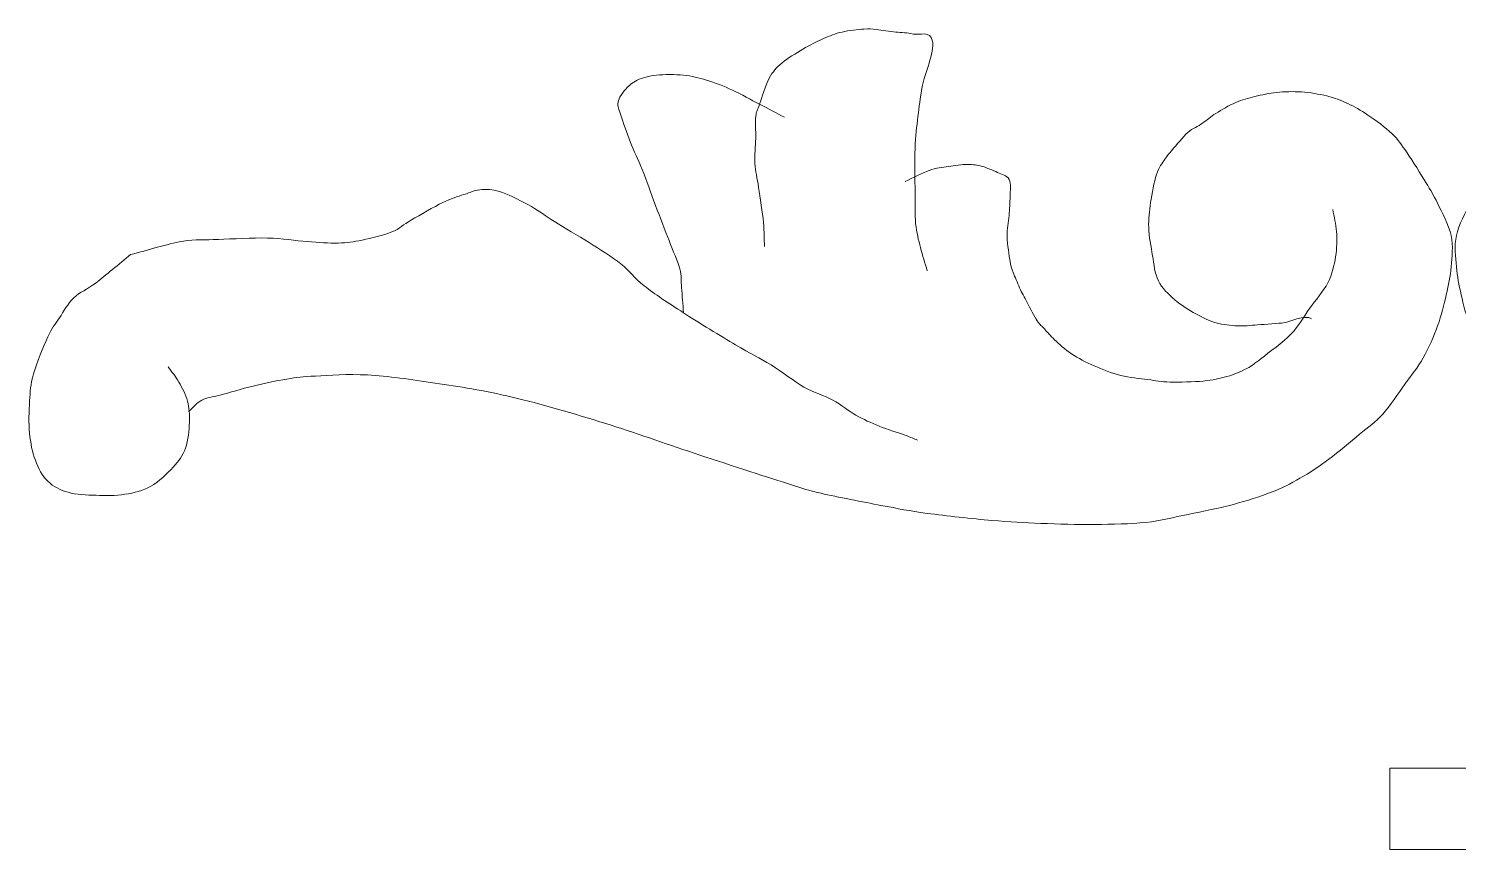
# Model space of a CAD drawing. Header units: millimetres. Extents: x -283 to 283, y -151 to 150.
# Drawn here: x 18.7 to 67.12, y 122.67 to 150.47 of the extents above; entities that cross this region are included whole.
import ezdxf

# ---------------------------------------------------------------- set-up
doc = ezdxf.new("R2010")
doc.units = ezdxf.units.MM
doc.header["$MEASUREMENT"] = 0
doc.layers.add('Camada 1', color=7, linetype='Continuous')

msp = doc.modelspace()

# ---------------------------------------------------------------- linework, layer by layer
at = {"layer": 'Camada 1', "color": 240, "lineweight": 9}
msp.add_lwpolyline([(64.8004, 122.6684), (69.4408, 122.6684), (69.4408, 125.4184), (64.8004, 125.4184), (64.8004, 122.6684)], close=True, dxfattribs=at)
at = {"layer": 'Camada 1', "color": 250, "lineweight": 9}
for points, knots in [([(43.6211, 143.0824), (43.6102, 143.3541), (43.6211, 143.5631), (43.5885, 143.8974), (43.5885, 143.8974), (43.5559, 144.2318), (43.4743, 144.7521), (43.4254, 145.086), (43.4254, 145.086), (43.3765, 145.42), (43.3113, 145.6223), (43.295, 145.9011), (43.295, 145.9011), (43.2787, 146.1799), (43.3221, 146.484), (43.3276, 146.7501), (43.3276, 146.7501), (43.333, 147.0161), (43.3056, 147.3024), (43.3276, 147.4972), (43.3276, 147.4972), (43.3495, 147.692), (43.3819, 147.6896), (43.458, 147.9048), (43.458, 147.9048), (43.5341, 148.1198), (43.6573, 148.5523), (43.7841, 148.7877), (43.7841, 148.7877), (43.911, 149.0231), (44.0159, 149.1313), (44.2081, 149.2971), (44.2081, 149.2971), (44.4003, 149.4628), (44.6908, 149.6337), (44.9257, 149.7725), (44.9257, 149.7725), (45.1604, 149.9113), (45.3939, 150.0326), (45.6156, 150.1292), (45.6156, 150.1292), (45.8373, 150.2258), (46.0233, 150.2968), (46.2532, 150.351), (46.2532, 150.351), (46.483, 150.4051), (46.7948, 150.439), (46.9889, 150.4532), (46.9889, 150.4532), (47.183, 150.4675), (47.2341, 150.4534), (47.4141, 150.4362), (47.4141, 150.4362), (47.594, 150.4192), (47.861, 150.3765), (48.0681, 150.351), (48.0681, 150.351), (48.2751, 150.3254), (48.4484, 150.3342), (48.6567, 150.2827), (48.6567, 150.2827), (48.8651, 150.2313), (49.2447, 150.4206), (49.3106, 150.0439), (49.3106, 150.0439), (49.3766, 149.6672), (49.0491, 148.9355), (48.9673, 148.5088), (48.9673, 148.5088), (48.8855, 148.0822), (48.861, 147.8352), (48.8202, 147.4855), (48.8202, 147.4855), (48.7793, 147.1358), (48.7383, 146.8378), (48.722, 146.411), (48.722, 146.411), (48.7057, 145.9842), (48.7188, 145.3517), (48.722, 144.9271), (48.722, 144.9271), (48.7252, 144.5025), (48.711, 144.1778), (48.7414, 143.8635), (48.7414, 143.8635), (48.7719, 143.5492), (48.8393, 143.3147), (48.9045, 143.0485), (48.9045, 143.0485), (48.9698, 142.7822), (49.0567, 142.5277), (49.1328, 142.2673)], [0, 0, 0, 0, 0.0416667, 0.0416667, 0.0416667, 0.0416667, 0.0833333, 0.0833333, 0.0833333, 0.0833333, 0.125, 0.125, 0.125, 0.125, 0.1666667, 0.1666667, 0.1666667, 0.1666667, 0.2083333, 0.2083333, 0.2083333, 0.2083333, 0.25, 0.25, 0.25, 0.25, 0.2916667, 0.2916667, 0.2916667, 0.2916667, 0.3333333, 0.3333333, 0.3333333, 0.3333333, 0.375, 0.375, 0.375, 0.375, 0.4166667, 0.4166667, 0.4166667, 0.4166667, 0.4583333, 0.4583333, 0.4583333, 0.4583333, 0.5, 0.5, 0.5, 0.5, 0.5416667, 0.5416667, 0.5416667, 0.5416667, 0.5833333, 0.5833333, 0.5833333, 0.5833333, 0.625, 0.625, 0.625, 0.625, 0.6666667, 0.6666667, 0.6666667, 0.6666667, 0.7083333, 0.7083333, 0.7083333, 0.7083333, 0.75, 0.75, 0.75, 0.75, 0.7916667, 0.7916667, 0.7916667, 0.7916667, 0.8333333, 0.8333333, 0.8333333, 0.8333333, 0.875, 0.875, 0.875, 0.875, 0.9166667, 0.9166667, 0.9166667, 0.9166667, 1, 1, 1, 1]), ([(44.306, 147.4633), (44.0233, 147.6104), (43.7515, 147.7519), (43.458, 147.9048), (43.458, 147.9048), (43.1645, 148.0576), (42.8442, 148.2442), (42.5448, 148.3801), (42.5448, 148.3801), (42.2455, 148.5161), (41.9422, 148.6347), (41.6643, 148.7198), (41.6643, 148.7198), (41.3864, 148.8049), (41.1656, 148.8612), (40.8815, 148.8895), (40.8815, 148.8895), (40.5974, 148.918), (40.231, 148.9181), (39.9683, 148.8895), (39.9683, 148.8895), (39.7055, 148.8611), (39.4934, 148.8006), (39.316, 148.7198), (39.316, 148.7198), (39.1387, 148.639), (39.0354, 148.5409), (38.9247, 148.4142), (38.9247, 148.4142), (38.8141, 148.2874), (38.6931, 148.1316), (38.6638, 147.9727), (38.6638, 147.9727), (38.6345, 147.8137), (38.6908, 147.7578), (38.7616, 147.5312), (38.7616, 147.5312), (38.8324, 147.3045), (38.9682, 146.92), (39.0877, 146.6143), (39.0877, 146.6143), (39.2073, 146.3085), (39.3378, 146.0539), (39.4791, 145.6973), (39.4791, 145.6973), (39.6204, 145.3407), (39.7835, 144.8767), (39.9357, 144.4748), (39.9357, 144.4748), (40.0879, 144.0729), (40.2564, 143.6428), (40.3923, 143.2862), (40.3923, 143.2862), (40.5282, 142.9296), (40.6798, 142.6036), (40.751, 142.3353), (40.751, 142.3353), (40.8223, 142.067), (40.7945, 141.9391), (40.8163, 141.69), (40.8163, 141.69), (40.838, 141.441), (40.8597, 141.124), (40.8815, 140.8411)], [0, 0, 0, 0, 0.0588235, 0.0588235, 0.0588235, 0.0588235, 0.1176471, 0.1176471, 0.1176471, 0.1176471, 0.1764706, 0.1764706, 0.1764706, 0.1764706, 0.2352941, 0.2352941, 0.2352941, 0.2352941, 0.2941176, 0.2941176, 0.2941176, 0.2941176, 0.3529412, 0.3529412, 0.3529412, 0.3529412, 0.4117647, 0.4117647, 0.4117647, 0.4117647, 0.4705882, 0.4705882, 0.4705882, 0.4705882, 0.5294118, 0.5294118, 0.5294118, 0.5294118, 0.5882353, 0.5882353, 0.5882353, 0.5882353, 0.6470588, 0.6470588, 0.6470588, 0.6470588, 0.7058824, 0.7058824, 0.7058824, 0.7058824, 0.7647059, 0.7647059, 0.7647059, 0.7647059, 0.8235294, 0.8235294, 0.8235294, 0.8235294, 0.8823529, 0.8823529, 0.8823529, 0.8823529, 1, 1, 1, 1]), ([(62.1457, 140.6373), (61.9398, 140.797), (61.3467, 140.5127), (61.1999, 140.5014), (61.1999, 140.5014), (61.0532, 140.4901), (60.5803, 140.4505), (60.3194, 140.4335), (60.3194, 140.4335), (60.0585, 140.4165), (59.8692, 140.3882), (59.6345, 140.3996), (59.6345, 140.3996), (59.3998, 140.4109), (59.1528, 140.4329), (58.917, 140.5014), (58.917, 140.5014), (58.6811, 140.57), (58.4665, 140.6765), (58.2321, 140.8071), (58.2321, 140.8071), (57.9977, 140.9376), (57.7285, 141.094), (57.5146, 141.2826), (57.5146, 141.2826), (57.3007, 141.471), (57.0891, 141.671), (56.9602, 141.9278), (56.9602, 141.9278), (56.8313, 142.1846), (56.8188, 142.4765), (56.7645, 142.7768), (56.7645, 142.7768), (56.7101, 143.0771), (56.6449, 143.4259), (56.634, 143.7277), (56.634, 143.7277), (56.6231, 144.0295), (56.6558, 144.276), (56.6992, 144.5766), (56.6992, 144.5766), (56.7427, 144.8772), (56.8134, 145.28), (56.8949, 145.5275), (56.8949, 145.5275), (56.9765, 145.7751), (57.0926, 145.9042), (57.1832, 146.0449), (57.1832, 146.0449), (57.2737, 146.1856), (57.3072, 146.2184), (57.4367, 146.3691), (57.4367, 146.3691), (57.5662, 146.5197), (57.7881, 146.7984), (57.9599, 146.9489), (57.9599, 146.9489), (58.1317, 147.0994), (58.3005, 147.1564), (58.4585, 147.2644), (58.4585, 147.2644), (58.6166, 147.3725), (58.7211, 147.4805), (58.9082, 147.5971), (58.9082, 147.5971), (59.0952, 147.7137), (59.3569, 147.8675), (59.5786, 147.9631), (59.5786, 147.9631), (59.8002, 148.0586), (60.0006, 148.1108), (60.2325, 148.1677), (60.2325, 148.1677), (60.4644, 148.2247), (60.7059, 148.2786), (60.9683, 148.3042), (60.9683, 148.3042), (61.2306, 148.3297), (61.5178, 148.3412), (61.8021, 148.3212), (61.8021, 148.3212), (62.0865, 148.3014), (62.4061, 148.2504), (62.6688, 148.1848), (62.6688, 148.1848), (62.9314, 148.1192), (63.1394, 148.0373), (63.3718, 147.929), (63.3718, 147.929), (63.6042, 147.8206), (63.8072, 147.7076), (64.0584, 147.5367), (64.0584, 147.5367), (64.3097, 147.3658), (64.6536, 147.1204), (64.876, 146.9057), (64.876, 146.9057), (65.0984, 146.6908), (65.1918, 146.5335), (65.3828, 146.2574), (65.3828, 146.2574), (65.5737, 145.9814), (65.8488, 145.5355), (66.0205, 145.2512), (66.0205, 145.2512), (66.1922, 144.9669), (66.2702, 144.8516), (66.4128, 144.5519), (66.4128, 144.5519), (66.5554, 144.2522), (66.7962, 143.8217), (66.8747, 143.4559), (66.8747, 143.4559), (66.9534, 143.0902), (66.9021, 142.7383), (66.8747, 142.4032), (66.8747, 142.4032), (66.8475, 142.0681), (66.7879, 141.7867), (66.7117, 141.4523), (66.7117, 141.4523), (66.6355, 141.118), (66.549, 140.7571), (66.4182, 140.3996), (66.4182, 140.3996), (66.2874, 140.042), (66.1145, 139.6426), (65.929, 139.3128), (65.929, 139.3128), (65.7434, 138.983), (65.5376, 138.7468), (65.3093, 138.4299), (65.3093, 138.4299), (65.081, 138.1129), (64.8162, 137.6958), (64.5592, 137.4111), (64.5592, 137.4111), (64.3021, 137.1264), (64.0808, 136.9865), (63.7764, 136.7319), (63.7764, 136.7319), (63.4721, 136.4772), (63.0702, 136.1321), (62.7328, 135.8829), (62.7328, 135.8829), (62.3954, 135.6336), (62.0811, 135.4247), (61.7544, 135.2377), (61.7544, 135.2377), (61.4277, 135.0505), (61.1519, 134.9097), (60.7759, 134.7622), (60.7759, 134.7622), (60.4001, 134.6147), (59.9719, 134.4793), (59.504, 134.3547), (59.504, 134.3547), (59.0362, 134.2301), (58.4658, 134.117), (57.9712, 134.0151), (57.9712, 134.0151), (57.4765, 133.9132), (57.0647, 133.8001), (56.5362, 133.7434), (56.5362, 133.7434), (56.0076, 133.6867), (55.4003, 133.6811), (54.8076, 133.6755), (54.8076, 133.6755), (54.215, 133.6698), (53.5629, 133.6868), (52.9812, 133.7094), (52.9812, 133.7094), (52.3995, 133.7321), (51.9594, 133.7547), (51.318, 133.8113), (51.318, 133.8113), (50.6765, 133.8679), (49.7581, 133.9641), (49.1328, 134.0491), (49.1328, 134.0491), (48.5075, 134.134), (48.1653, 134.2075), (47.5674, 134.3207), (47.5674, 134.3207), (46.9694, 134.4339), (46.0784, 134.6037), (45.5453, 134.7283), (45.5453, 134.7283), (45.0122, 134.8528), (45.0887, 134.8414), (44.3712, 135.0678), (44.3712, 135.0678), (43.6537, 135.2943), (42.2676, 135.747), (41.2403, 136.0866), (41.2403, 136.0866), (40.2129, 136.4263), (39.2347, 136.7885), (38.2072, 137.1055), (38.2072, 137.1055), (37.1796, 137.4224), (36.0339, 137.7618), (35.0762, 137.9884), (35.0762, 137.9884), (34.1186, 138.215), (33.2828, 138.3393), (32.4672, 138.4638), (32.4672, 138.4638), (31.6515, 138.5884), (30.8595, 138.6959), (30.1841, 138.7355), (30.1841, 138.7355), (29.5088, 138.7751), (28.8799, 138.7242), (28.423, 138.7015), (28.423, 138.7015), (27.9661, 138.6789), (27.7983, 138.6563), (27.4446, 138.5997), (27.4446, 138.5997), (27.0909, 138.5431), (26.6783, 138.4525), (26.3031, 138.362), (26.3031, 138.362), (25.928, 138.2714), (25.4823, 138.1355), (25.1943, 138.0563), (25.1943, 138.0563), (24.9062, 137.9771), (24.7581, 137.9821), (24.5746, 137.8865), (24.5746, 137.8865), (24.391, 137.791), (24.2702, 137.6262), (24.118, 137.496)], [0, 0, 0, 0, 0.0166667, 0.0166667, 0.0166667, 0.0166667, 0.0333333, 0.0333333, 0.0333333, 0.0333333, 0.05, 0.05, 0.05, 0.05, 0.0666667, 0.0666667, 0.0666667, 0.0666667, 0.0833333, 0.0833333, 0.0833333, 0.0833333, 0.1, 0.1, 0.1, 0.1, 0.1166667, 0.1166667, 0.1166667, 0.1166667, 0.1333333, 0.1333333, 0.1333333, 0.1333333, 0.15, 0.15, 0.15, 0.15, 0.1666667, 0.1666667, 0.1666667, 0.1666667, 0.1833333, 0.1833333, 0.1833333, 0.1833333, 0.2, 0.2, 0.2, 0.2, 0.2166667, 0.2166667, 0.2166667, 0.2166667, 0.2333333, 0.2333333, 0.2333333, 0.2333333, 0.25, 0.25, 0.25, 0.25, 0.2666667, 0.2666667, 0.2666667, 0.2666667, 0.2833333, 0.2833333, 0.2833333, 0.2833333, 0.3, 0.3, 0.3, 0.3, 0.3166667, 0.3166667, 0.3166667, 0.3166667, 0.3333333, 0.3333333, 0.3333333, 0.3333333, 0.35, 0.35, 0.35, 0.35, 0.3666667, 0.3666667, 0.3666667, 0.3666667, 0.3833333, 0.3833333, 0.3833333, 0.3833333, 0.4, 0.4, 0.4, 0.4, 0.4166667, 0.4166667, 0.4166667, 0.4166667, 0.4333333, 0.4333333, 0.4333333, 0.4333333, 0.45, 0.45, 0.45, 0.45, 0.4666667, 0.4666667, 0.4666667, 0.4666667, 0.4833333, 0.4833333, 0.4833333, 0.4833333, 0.5, 0.5, 0.5, 0.5, 0.5166667, 0.5166667, 0.5166667, 0.5166667, 0.5333333, 0.5333333, 0.5333333, 0.5333333, 0.55, 0.55, 0.55, 0.55, 0.5666667, 0.5666667, 0.5666667, 0.5666667, 0.5833333, 0.5833333, 0.5833333, 0.5833333, 0.6, 0.6, 0.6, 0.6, 0.6166667, 0.6166667, 0.6166667, 0.6166667, 0.6333333, 0.6333333, 0.6333333, 0.6333333, 0.65, 0.65, 0.65, 0.65, 0.6666667, 0.6666667, 0.6666667, 0.6666667, 0.6833333, 0.6833333, 0.6833333, 0.6833333, 0.7, 0.7, 0.7, 0.7, 0.7166667, 0.7166667, 0.7166667, 0.7166667, 0.7333333, 0.7333333, 0.7333333, 0.7333333, 0.75, 0.75, 0.75, 0.75, 0.7666667, 0.7666667, 0.7666667, 0.7666667, 0.7833333, 0.7833333, 0.7833333, 0.7833333, 0.8, 0.8, 0.8, 0.8, 0.8166667, 0.8166667, 0.8166667, 0.8166667, 0.8333333, 0.8333333, 0.8333333, 0.8333333, 0.85, 0.85, 0.85, 0.85, 0.8666667, 0.8666667, 0.8666667, 0.8666667, 0.8833333, 0.8833333, 0.8833333, 0.8833333, 0.9, 0.9, 0.9, 0.9, 0.9166667, 0.9166667, 0.9166667, 0.9166667, 0.9333333, 0.9333333, 0.9333333, 0.9333333, 0.95, 0.95, 0.95, 0.95, 0.9666667, 0.9666667, 0.9666667, 0.9666667, 1, 1, 1, 1]), ([(71.7824, 140.6373), (71.9884, 140.797), (72.5814, 140.5127), (72.7282, 140.5014), (72.7282, 140.5014), (72.8749, 140.4901), (73.3479, 140.4505), (73.6088, 140.4335), (73.6088, 140.4335), (73.8696, 140.4165), (74.0589, 140.3882), (74.2936, 140.3996), (74.2936, 140.3996), (74.5283, 140.4109), (74.7753, 140.4329), (75.0112, 140.5014), (75.0112, 140.5014), (75.247, 140.57), (75.4616, 140.6765), (75.696, 140.8071), (75.696, 140.8071), (75.9304, 140.9376), (76.1996, 141.094), (76.4136, 141.2826), (76.4136, 141.2826), (76.6275, 141.471), (76.8391, 141.671), (76.968, 141.9278), (76.968, 141.9278), (77.0969, 142.1846), (77.1093, 142.4765), (77.1636, 142.7768), (77.1636, 142.7768), (77.218, 143.0771), (77.2832, 143.4259), (77.2941, 143.7277), (77.2941, 143.7277), (77.305, 144.0295), (77.2724, 144.276), (77.2289, 144.5766), (77.2289, 144.5766), (77.1854, 144.8772), (77.1147, 145.28), (77.0332, 145.5275), (77.0332, 145.5275), (76.9516, 145.7751), (76.8355, 145.9042), (76.7449, 146.0449), (76.7449, 146.0449), (76.6544, 146.1856), (76.621, 146.2184), (76.4915, 146.3691), (76.4915, 146.3691), (76.362, 146.5197), (76.14, 146.7984), (75.9682, 146.9489), (75.9682, 146.9489), (75.7964, 147.0994), (75.6277, 147.1564), (75.4696, 147.2644), (75.4696, 147.2644), (75.3115, 147.3725), (75.207, 147.4805), (75.02, 147.5971), (75.02, 147.5971), (74.8329, 147.7137), (74.5712, 147.8675), (74.3496, 147.9631), (74.3496, 147.9631), (74.1279, 148.0586), (73.9275, 148.1108), (73.6956, 148.1677), (73.6956, 148.1677), (73.4637, 148.2247), (73.2222, 148.2786), (72.9599, 148.3042), (72.9599, 148.3042), (72.6975, 148.3297), (72.4104, 148.3412), (72.126, 148.3212), (72.126, 148.3212), (71.8416, 148.3014), (71.5221, 148.2504), (71.2594, 148.1848), (71.2594, 148.1848), (70.9967, 148.1192), (70.7887, 148.0373), (70.5563, 147.929), (70.5563, 147.929), (70.324, 147.8206), (70.1209, 147.7076), (69.8697, 147.5367), (69.8697, 147.5367), (69.6185, 147.3658), (69.2745, 147.1204), (69.0522, 146.9057), (69.0522, 146.9057), (68.8297, 146.6908), (68.7363, 146.5335), (68.5454, 146.2574), (68.5454, 146.2574), (68.3544, 145.9814), (68.0794, 145.5355), (67.9076, 145.2512), (67.9076, 145.2512), (67.7359, 144.9669), (67.6579, 144.8516), (67.5153, 144.5519), (67.5153, 144.5519), (67.3727, 144.2522), (67.132, 143.8217), (67.0534, 143.4559), (67.0534, 143.4559), (66.9747, 143.0902), (67.0261, 142.7383), (67.0534, 142.4032), (67.0534, 142.4032), (67.0806, 142.0681), (67.1402, 141.7867), (67.2165, 141.4523), (67.2165, 141.4523), (67.2926, 141.118), (67.3791, 140.7571), (67.51, 140.3996), (67.51, 140.3996), (67.6408, 140.042), (67.8136, 139.6426), (67.9992, 139.3128), (67.9992, 139.3128), (68.1848, 138.983), (68.3905, 138.7468), (68.6188, 138.4299), (68.6188, 138.4299), (68.8472, 138.1129), (69.112, 137.6958), (69.3689, 137.4111), (69.3689, 137.4111), (69.626, 137.1264), (69.8473, 136.9865), (70.1517, 136.7319), (70.1517, 136.7319), (70.4561, 136.4772), (70.8579, 136.1321), (71.1953, 135.8829), (71.1953, 135.8829), (71.5327, 135.6336), (71.847, 135.4247), (72.1737, 135.2377), (72.1737, 135.2377), (72.5005, 135.0505), (72.7762, 134.9097), (73.1522, 134.7622), (73.1522, 134.7622), (73.5281, 134.6147), (73.9562, 134.4793), (74.4241, 134.3547), (74.4241, 134.3547), (74.892, 134.2301), (75.4623, 134.117), (75.957, 134.0151), (75.957, 134.0151), (76.4516, 133.9132), (76.8634, 133.8001), (77.392, 133.7434), (77.392, 133.7434), (77.9205, 133.6867), (78.5278, 133.6811), (79.1205, 133.6755), (79.1205, 133.6755), (79.7132, 133.6698), (80.3652, 133.6868), (80.9469, 133.7094), (80.9469, 133.7094), (81.5286, 133.7321), (81.9687, 133.7547), (82.6102, 133.8113), (82.6102, 133.8113), (83.2517, 133.8679), (84.17, 133.9641), (84.7953, 134.0491), (84.7953, 134.0491), (85.4206, 134.134), (85.7629, 134.2075), (86.3608, 134.3207), (86.3608, 134.3207), (86.9587, 134.4339), (87.8498, 134.6037), (88.3828, 134.7283), (88.3828, 134.7283), (88.9159, 134.8528), (88.8395, 134.8414), (89.5569, 135.0678), (89.5569, 135.0678), (90.2745, 135.2943), (91.6605, 135.747), (92.6879, 136.0866), (92.6879, 136.0866), (93.7152, 136.4263), (94.6934, 136.7885), (95.7209, 137.1055), (95.7209, 137.1055), (96.7485, 137.4224), (97.8943, 137.7618), (98.8519, 137.9884), (98.8519, 137.9884), (99.8096, 138.215), (100.6454, 138.3393), (101.461, 138.4638), (101.461, 138.4638), (102.2767, 138.5884), (103.0686, 138.6959), (103.744, 138.7355), (103.744, 138.7355), (104.4194, 138.7751), (105.0482, 138.7242), (105.5051, 138.7015), (105.5051, 138.7015), (105.962, 138.6789), (106.1298, 138.6563), (106.4835, 138.5997), (106.4835, 138.5997), (106.8372, 138.5431), (107.2498, 138.4525), (107.625, 138.362), (107.625, 138.362), (108.0001, 138.2714), (108.4458, 138.1355), (108.7339, 138.0563), (108.7339, 138.0563), (109.0219, 137.9771), (109.17, 137.9821), (109.3535, 137.8865), (109.3535, 137.8865), (109.5371, 137.791), (109.6579, 137.6262), (109.8101, 137.496)], [0, 0, 0, 0, 0.0166667, 0.0166667, 0.0166667, 0.0166667, 0.0333333, 0.0333333, 0.0333333, 0.0333333, 0.05, 0.05, 0.05, 0.05, 0.0666667, 0.0666667, 0.0666667, 0.0666667, 0.0833333, 0.0833333, 0.0833333, 0.0833333, 0.1, 0.1, 0.1, 0.1, 0.1166667, 0.1166667, 0.1166667, 0.1166667, 0.1333333, 0.1333333, 0.1333333, 0.1333333, 0.15, 0.15, 0.15, 0.15, 0.1666667, 0.1666667, 0.1666667, 0.1666667, 0.1833333, 0.1833333, 0.1833333, 0.1833333, 0.2, 0.2, 0.2, 0.2, 0.2166667, 0.2166667, 0.2166667, 0.2166667, 0.2333333, 0.2333333, 0.2333333, 0.2333333, 0.25, 0.25, 0.25, 0.25, 0.2666667, 0.2666667, 0.2666667, 0.2666667, 0.2833333, 0.2833333, 0.2833333, 0.2833333, 0.3, 0.3, 0.3, 0.3, 0.3166667, 0.3166667, 0.3166667, 0.3166667, 0.3333333, 0.3333333, 0.3333333, 0.3333333, 0.35, 0.35, 0.35, 0.35, 0.3666667, 0.3666667, 0.3666667, 0.3666667, 0.3833333, 0.3833333, 0.3833333, 0.3833333, 0.4, 0.4, 0.4, 0.4, 0.4166667, 0.4166667, 0.4166667, 0.4166667, 0.4333333, 0.4333333, 0.4333333, 0.4333333, 0.45, 0.45, 0.45, 0.45, 0.4666667, 0.4666667, 0.4666667, 0.4666667, 0.4833333, 0.4833333, 0.4833333, 0.4833333, 0.5, 0.5, 0.5, 0.5, 0.5166667, 0.5166667, 0.5166667, 0.5166667, 0.5333333, 0.5333333, 0.5333333, 0.5333333, 0.55, 0.55, 0.55, 0.55, 0.5666667, 0.5666667, 0.5666667, 0.5666667, 0.5833333, 0.5833333, 0.5833333, 0.5833333, 0.6, 0.6, 0.6, 0.6, 0.6166667, 0.6166667, 0.6166667, 0.6166667, 0.6333333, 0.6333333, 0.6333333, 0.6333333, 0.65, 0.65, 0.65, 0.65, 0.6666667, 0.6666667, 0.6666667, 0.6666667, 0.6833333, 0.6833333, 0.6833333, 0.6833333, 0.7, 0.7, 0.7, 0.7, 0.7166667, 0.7166667, 0.7166667, 0.7166667, 0.7333333, 0.7333333, 0.7333333, 0.7333333, 0.75, 0.75, 0.75, 0.75, 0.7666667, 0.7666667, 0.7666667, 0.7666667, 0.7833333, 0.7833333, 0.7833333, 0.7833333, 0.8, 0.8, 0.8, 0.8, 0.8166667, 0.8166667, 0.8166667, 0.8166667, 0.8333333, 0.8333333, 0.8333333, 0.8333333, 0.85, 0.85, 0.85, 0.85, 0.8666667, 0.8666667, 0.8666667, 0.8666667, 0.8833333, 0.8833333, 0.8833333, 0.8833333, 0.9, 0.9, 0.9, 0.9, 0.9166667, 0.9166667, 0.9166667, 0.9166667, 0.9333333, 0.9333333, 0.9333333, 0.9333333, 0.95, 0.95, 0.95, 0.95, 0.9666667, 0.9666667, 0.9666667, 0.9666667, 1, 1, 1, 1]), ([(48.3827, 145.2898), (48.6545, 145.4144), (48.9521, 145.578), (49.1981, 145.6634), (49.1981, 145.6634), (49.444, 145.7487), (49.6327, 145.7652), (49.8503, 145.7992), (49.8503, 145.7992), (50.068, 145.8332), (50.3111, 145.8671), (50.5026, 145.8671), (50.5026, 145.8671), (50.6941, 145.8671), (50.8222, 145.8447), (50.9918, 145.7992), (50.9918, 145.7992), (51.1614, 145.7537), (51.361, 145.6693), (51.5136, 145.5955), (51.5136, 145.5955), (51.6663, 145.5217), (51.825, 145.5115), (51.905, 145.3577), (51.905, 145.3577), (51.985, 145.2039), (51.9376, 144.9845), (51.9376, 144.7804), (51.9376, 144.7804), (51.9376, 144.5763), (51.9213, 144.3616), (51.905, 144.1351), (51.905, 144.1351), (51.8887, 143.9088), (51.8334, 143.6852), (51.8398, 143.422), (51.8398, 143.422), (51.8461, 143.1588), (51.908, 142.7685), (51.943, 142.5654), (51.943, 142.5654), (51.9781, 142.3624), (51.9961, 142.3538), (52.0493, 142.2073), (52.0493, 142.2073), (52.1025, 142.0607), (52.1842, 141.8563), (52.2619, 141.687), (52.2619, 141.687), (52.3396, 141.5177), (52.4158, 141.3785), (52.5154, 141.1924), (52.5154, 141.1924), (52.6149, 141.0062), (52.7601, 140.7198), (52.8587, 140.5698), (52.8587, 140.5698), (52.9573, 140.4197), (53.0058, 140.4035), (53.1039, 140.2969), (53.1039, 140.2969), (53.2021, 140.1902), (53.2945, 140.0706), (53.4473, 139.9297), (53.4473, 139.9297), (53.6, 139.7887), (53.795, 139.6007), (54.0195, 139.4521), (54.0195, 139.4521), (54.244, 139.3035), (54.5094, 139.1653), (54.788, 139.0428), (54.788, 139.0428), (55.0665, 138.9203), (55.3835, 138.7957), (55.6873, 138.7187), (55.6873, 138.7187), (55.9911, 138.6416), (56.325, 138.6191), (56.6029, 138.5822), (56.6029, 138.5822), (56.8808, 138.5453), (57.0409, 138.5055), (57.3549, 138.497), (57.3549, 138.497), (57.6689, 138.4885), (58.1607, 138.4997), (58.4831, 138.5311), (58.4831, 138.5311), (58.8055, 138.5624), (59.0379, 138.6132), (59.2843, 138.6846), (59.2843, 138.6846), (59.5306, 138.756), (59.7601, 138.8546), (59.9546, 138.9575), (59.9546, 138.9575), (60.1491, 139.0604), (60.1939, 139.1034), (60.4451, 139.2986), (60.4451, 139.2986), (60.6963, 139.4938), (61.1872, 139.8448), (61.4609, 140.1279), (61.4609, 140.1279), (61.7345, 140.411), (61.8661, 140.6943), (62.0727, 140.983), (62.0727, 140.983), (62.2792, 141.2716), (62.5501, 141.5623), (62.7002, 141.8599), (62.7002, 141.8599), (62.8504, 142.1574), (62.9118, 142.4518), (62.9611, 142.7428), (62.9611, 142.7428), (63.0104, 143.0338), (63.0101, 143.3243), (62.9937, 143.5918), (62.9937, 143.5918), (62.9773, 143.8593), (62.9067, 144.0899), (62.8633, 144.3389)], [0, 0, 0, 0, 0.03125, 0.03125, 0.03125, 0.03125, 0.0625, 0.0625, 0.0625, 0.0625, 0.09375, 0.09375, 0.09375, 0.09375, 0.125, 0.125, 0.125, 0.125, 0.15625, 0.15625, 0.15625, 0.15625, 0.1875, 0.1875, 0.1875, 0.1875, 0.21875, 0.21875, 0.21875, 0.21875, 0.25, 0.25, 0.25, 0.25, 0.28125, 0.28125, 0.28125, 0.28125, 0.3125, 0.3125, 0.3125, 0.3125, 0.34375, 0.34375, 0.34375, 0.34375, 0.375, 0.375, 0.375, 0.375, 0.40625, 0.40625, 0.40625, 0.40625, 0.4375, 0.4375, 0.4375, 0.4375, 0.46875, 0.46875, 0.46875, 0.46875, 0.5, 0.5, 0.5, 0.5, 0.53125, 0.53125, 0.53125, 0.53125, 0.5625, 0.5625, 0.5625, 0.5625, 0.59375, 0.59375, 0.59375, 0.59375, 0.625, 0.625, 0.625, 0.625, 0.65625, 0.65625, 0.65625, 0.65625, 0.6875, 0.6875, 0.6875, 0.6875, 0.71875, 0.71875, 0.71875, 0.71875, 0.75, 0.75, 0.75, 0.75, 0.78125, 0.78125, 0.78125, 0.78125, 0.8125, 0.8125, 0.8125, 0.8125, 0.84375, 0.84375, 0.84375, 0.84375, 0.875, 0.875, 0.875, 0.875, 0.90625, 0.90625, 0.90625, 0.90625, 0.9375, 0.9375, 0.9375, 0.9375, 1, 1, 1, 1]), ([(22.1601, 142.8151), (22.7372, 142.9625), (23.4011, 143.1739), (23.8979, 143.259), (23.8979, 143.259), (24.3948, 143.3441), (24.6458, 143.3046), (25.1289, 143.3238), (25.1289, 143.3238), (25.612, 143.3431), (26.2945, 143.3863), (26.7966, 143.375), (26.7966, 143.375), (27.2987, 143.3637), (27.7395, 143.284), (28.1373, 143.2556), (28.1373, 143.2556), (28.5352, 143.2273), (28.872, 143.1959), (29.1837, 143.2044), (29.1837, 143.2044), (29.4954, 143.2129), (29.6982, 143.2441), (30.0013, 143.3068), (30.0013, 143.3068), (30.3044, 143.3694), (30.7182, 143.465), (30.9986, 143.5797), (30.9986, 143.5797), (31.2791, 143.6944), (31.3807, 143.8228), (31.669, 143.989), (31.669, 143.989), (31.9572, 144.1552), (32.4313, 144.4331), (32.7281, 144.5766), (32.7281, 144.5766), (33.0247, 144.7202), (33.2225, 144.7747), (33.4455, 144.8484), (33.4455, 144.8484), (33.6686, 144.9219), (33.8434, 145.0066), (34.0652, 145.0181), (34.0652, 145.0181), (34.287, 145.0297), (34.4701, 145.0134), (34.7501, 144.9163), (34.7501, 144.9163), (35.0301, 144.8191), (35.4345, 144.6052), (35.7285, 144.4408), (35.7285, 144.4408), (36.0225, 144.2764), (36.1851, 144.1351), (36.5112, 143.9314), (36.5112, 143.9314), (36.8374, 143.7277), (37.3103, 143.4559), (37.6853, 143.2183), (37.6853, 143.2183), (38.0604, 142.9805), (38.4506, 142.7494), (38.7616, 142.5051), (38.7616, 142.5051), (39.0726, 142.2608), (39.19, 142.0361), (39.5443, 141.7579), (39.5443, 141.7579), (39.8987, 141.4798), (40.365, 141.1749), (40.8815, 140.8411), (40.8815, 140.8411), (41.398, 140.5071), (42.148, 140.0487), (42.6427, 139.7543), (42.6427, 139.7543), (43.1373, 139.46), (43.4632, 139.313), (43.8493, 139.0751), (43.8493, 139.0751), (44.2356, 138.8373), (44.6092, 138.5267), (44.9583, 138.328), (44.9583, 138.328), (45.3073, 138.1293), (45.6424, 138.0454), (45.9367, 137.8865), (45.9367, 137.8865), (46.2309, 137.7276), (46.458, 137.5246), (46.7194, 137.3771), (46.7194, 137.3771), (46.9808, 137.2297), (47.2245, 137.1169), (47.5021, 137.0035), (47.5021, 137.0035), (47.7797, 136.8903), (48.1653, 136.7772), (48.3827, 136.6979), (48.3827, 136.6979), (48.6001, 136.6187), (48.6653, 136.5847), (48.8067, 136.5281)], [0, 0, 0, 0, 0.037037, 0.037037, 0.037037, 0.037037, 0.0740741, 0.0740741, 0.0740741, 0.0740741, 0.1111111, 0.1111111, 0.1111111, 0.1111111, 0.1481481, 0.1481481, 0.1481481, 0.1481481, 0.1851852, 0.1851852, 0.1851852, 0.1851852, 0.2222222, 0.2222222, 0.2222222, 0.2222222, 0.2592593, 0.2592593, 0.2592593, 0.2592593, 0.2962963, 0.2962963, 0.2962963, 0.2962963, 0.3333333, 0.3333333, 0.3333333, 0.3333333, 0.3703704, 0.3703704, 0.3703704, 0.3703704, 0.4074074, 0.4074074, 0.4074074, 0.4074074, 0.4444444, 0.4444444, 0.4444444, 0.4444444, 0.4814815, 0.4814815, 0.4814815, 0.4814815, 0.5185185, 0.5185185, 0.5185185, 0.5185185, 0.5555556, 0.5555556, 0.5555556, 0.5555556, 0.5925926, 0.5925926, 0.5925926, 0.5925926, 0.6296296, 0.6296296, 0.6296296, 0.6296296, 0.6666667, 0.6666667, 0.6666667, 0.6666667, 0.7037037, 0.7037037, 0.7037037, 0.7037037, 0.7407407, 0.7407407, 0.7407407, 0.7407407, 0.7777778, 0.7777778, 0.7777778, 0.7777778, 0.8148148, 0.8148148, 0.8148148, 0.8148148, 0.8518519, 0.8518519, 0.8518519, 0.8518519, 0.8888889, 0.8888889, 0.8888889, 0.8888889, 0.9259259, 0.9259259, 0.9259259, 0.9259259, 1, 1, 1, 1]), ([(23.4331, 139.0072), (23.5527, 138.8374), (23.6827, 138.691), (23.7918, 138.4978), (23.7918, 138.4978), (23.9011, 138.3046), (24.0247, 138.0824), (24.0854, 137.8526), (24.0854, 137.8526), (24.146, 137.6227), (24.1615, 137.4074), (24.1506, 137.1394), (24.1506, 137.1394), (24.1397, 136.8713), (24.1149, 136.5176), (24.0201, 136.2564), (24.0201, 136.2564), (23.9254, 135.9953), (23.7937, 135.8283), (23.5962, 135.6112), (23.5962, 135.6112), (23.3986, 135.3941), (23.1233, 135.1219), (22.846, 134.966), (22.846, 134.966), (22.5687, 134.81), (22.2778, 134.7456), (21.9655, 134.6943), (21.9655, 134.6943), (21.6531, 134.6429), (21.3084, 134.649), (20.987, 134.6603), (20.987, 134.6603), (20.6656, 134.6717), (20.3179, 134.6816), (20.0413, 134.7622), (20.0413, 134.7622), (19.7646, 134.8429), (19.5479, 134.9481), (19.3563, 135.1357), (19.3563, 135.1357), (19.1649, 135.3235), (19.0371, 135.5734), (18.9324, 135.849), (18.9324, 135.849), (18.8276, 136.1245), (18.7695, 136.43), (18.7367, 136.7658), (18.7367, 136.7658), (18.7039, 137.1017), (18.715, 137.5178), (18.7367, 137.8526), (18.7367, 137.8526), (18.7585, 138.1873), (18.7632, 138.4048), (18.8672, 138.7694), (18.8672, 138.7694), (18.9711, 139.1342), (19.2091, 139.7079), (19.3563, 140.026), (19.3563, 140.026), (19.5036, 140.3441), (19.6009, 140.4504), (19.7477, 140.6713), (19.7477, 140.6713), (19.8946, 140.8921), (20.0273, 141.1493), (20.237, 141.3505), (20.237, 141.3505), (20.4466, 141.5516), (20.6662, 141.6156), (20.987, 141.8599), (20.987, 141.8599), (21.3078, 142.1041), (21.7691, 142.4966), (22.1601, 142.8151)], [0, 0, 0, 0, 0.05, 0.05, 0.05, 0.05, 0.1, 0.1, 0.1, 0.1, 0.15, 0.15, 0.15, 0.15, 0.2, 0.2, 0.2, 0.2, 0.25, 0.25, 0.25, 0.25, 0.3, 0.3, 0.3, 0.3, 0.35, 0.35, 0.35, 0.35, 0.4, 0.4, 0.4, 0.4, 0.45, 0.45, 0.45, 0.45, 0.5, 0.5, 0.5, 0.5, 0.55, 0.55, 0.55, 0.55, 0.6, 0.6, 0.6, 0.6, 0.65, 0.65, 0.65, 0.65, 0.7, 0.7, 0.7, 0.7, 0.75, 0.75, 0.75, 0.75, 0.8, 0.8, 0.8, 0.8, 0.85, 0.85, 0.85, 0.85, 0.9, 0.9, 0.9, 0.9, 1, 1, 1, 1])]:
    msp.add_open_spline(points, degree=3, knots=knots, dxfattribs=at)

doc.saveas('drawing.dxf')
